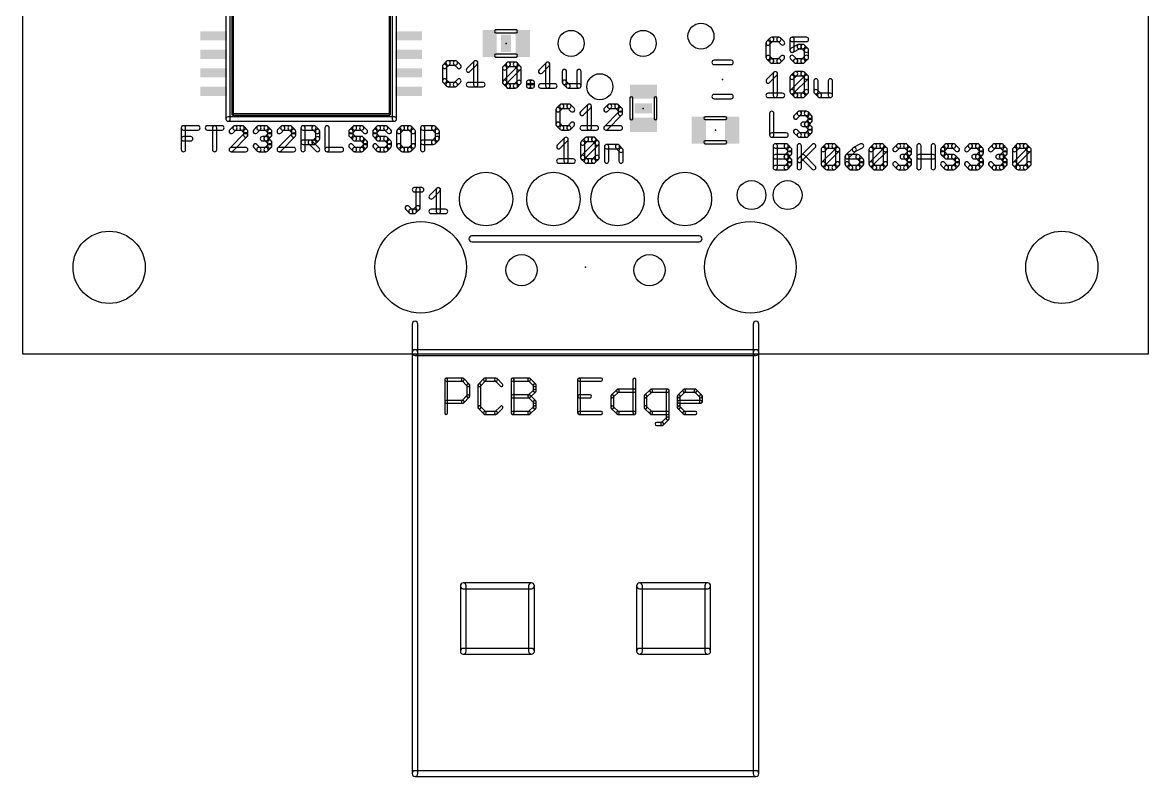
# Model space of a CAD drawing. Extents: x 0 to 39.6, y -14.9 to 59.9.
# Drawn here: x 0 to 39.62, y -14.85 to 11.65 of the extents above; entities that cross this region are included whole.
import ezdxf

# ---------------------------------------------------------------- set-up
doc = ezdxf.new("R2010")
doc.units = 0
for name, color, linetype in [('17', 82, 'CONTINUOUS'), ('18', 82, 'CONTINUOUS'), ('20', 7, 'CONTINUOUS'), ('21', 253, 'CONTINUOUS'), ('23', 7, 'CONTINUOUS'), ('25', 253, 'CONTINUOUS'), ('27', 253, 'CONTINUOUS'), ('51', 253, 'CONTINUOUS')]:
    doc.layers.add(name, color=color, linetype=linetype)

# ---------------------------------------------------------------- blocks, each defined once
blk = doc.blocks.new('RECT')
blk.add_solid([(-0.5, -0.5), (0.5, -0.5), (-0.5, 0.5), (0.5, 0.5)])
blk = doc.blocks.new('ROUNDP')
blk.add_circle((0, 0), 0.5)
blk = doc.blocks.new('ROUNDV')
blk.add_circle((0, 0), 0.5)

msp = doc.modelspace()

# ---------------------------------------------------------------- linework, layer by layer
at = {"layer": '20'}
for p, q in [((0, 59.944), (0, 0)), ((39.624, 0), (39.624, 59.944)), ((0, 0), (39.624, 0))]:
    msp.add_line(p, q, dxfattribs=at)
for centre, radius in [((3.048, 3.048), 1.27), ((36.576, 3.048), 1.27), ((17.562, 2.948), 0.55), ((22.062, 2.948), 0.55)]:
    msp.add_circle(centre, radius, dxfattribs=at)
at = {"layer": '21'}
for points in [[(7.3112, 8.262), (7.3112, 18.662, 1), (7.1588, 18.662), (7.1588, 8.262, 1)], [(13.0088, 18.662), (13.0088, 8.262, 1), (13.1612, 8.262), (13.1612, 18.662, 1)], [(24.338, 10.1758), (24.938, 10.1758, 1), (24.938, 10.3282), (24.338, 10.3282, 1)], [(24.338, 8.9758), (24.938, 8.9758, 1), (24.938, 9.1282), (24.338, 9.1282, 1)], [(13.085, 8.3382), (7.235, 8.3382, 1), (7.235, 8.1858), (13.085, 8.1858, 1)], [(23.812, 4.1496), (15.812, 4.1496, 1), (15.812, 3.9464), (23.812, 3.9464, 1)], [(13.9136, 0.048), (13.9136, 1.048, 1), (13.7104, 1.048), (13.7104, 0.048, 1)], [(25.9136, 0.048), (25.9136, 1.048, 1), (25.7104, 1.048), (25.7104, 0.048, 1)], [(13.812, -0.0536), (25.812, -0.0536, 1), (25.812, 0.1496), (13.812, 0.1496, 1)]]:
    msp.add_lwpolyline(points, format="xyb", close=True, dxfattribs=at)
at = {"layer": '23'}
for p in [(17.018, 10.922), (24.638, 9.652), (21.844, 8.636), (24.384, 7.874), (19.812, 3.048)]:
    msp.add_point(p, dxfattribs=at)
at = {"layer": '25'}
for points in [[(26.3114, 11.1162), (26.1843, 10.9891, 1), (26.2921, 10.8814), (26.4192, 11.0085, 1)], [(26.6195, 11.1386), (26.3653, 11.1386, 1), (26.3653, 10.9862), (26.6195, 10.9862, 1)], [(26.8005, 10.9891), (26.6734, 11.1162, 1), (26.5656, 11.0085), (26.6928, 10.8814, 1)], [(27.5886, 11.1386), (27.0802, 11.1386, 1), (27.0802, 10.9862), (27.5886, 10.9862, 1)], [(27.004, 11.0624), (27.004, 10.681, 1), (27.1564, 10.681), (27.1564, 11.0624, 1)], [(26.162, 10.9352), (26.162, 10.4268, 1), (26.3144, 10.4268), (26.3144, 10.9352, 1)], [(27.1142, 10.6129), (27.3685, 10.74, 1), (27.3003, 10.8763), (27.0461, 10.7492, 1)], [(27.3344, 10.7319), (27.4615, 10.7319, 1), (27.4615, 10.8843), (27.3344, 10.8843, 1)], [(27.4076, 10.7543), (27.5347, 10.6271, 1), (27.6425, 10.7349), (27.5154, 10.862, 1)], [(27.5124, 10.681), (27.5124, 10.4268, 1), (27.6648, 10.4268), (27.6648, 10.681, 1)], [(14.9247, 10.2907), (14.7976, 10.1636, 1), (14.9053, 10.0559), (15.0325, 10.183, 1)], [(15.2328, 10.3131), (14.9786, 10.3131, 1), (14.9786, 10.1607), (15.2328, 10.1607, 1)], [(15.4138, 10.1636), (15.2867, 10.2907, 1), (15.1789, 10.183), (15.306, 10.0559, 1)], [(15.7473, 9.9288), (16.0015, 10.183, 1), (15.8938, 10.2907), (15.6395, 10.0365, 1)], [(15.8714, 10.2369), (15.8714, 9.4742, 1), (16.0238, 9.4742), (16.0238, 10.2369, 1)], [(26.1843, 10.3729), (26.3114, 10.2458, 1), (26.4192, 10.3536), (26.2921, 10.4807, 1)], [(26.3653, 10.2235), (26.6195, 10.2235, 1), (26.6195, 10.3759), (26.3653, 10.3759, 1)], [(26.6734, 10.2458), (26.8005, 10.3729, 1), (26.6928, 10.4807), (26.5656, 10.3536, 1)], [(27.2612, 10.3536), (27.134, 10.4807, 1), (27.0263, 10.3729), (27.1534, 10.2458, 1)], [(27.4615, 10.3759), (27.2073, 10.3759, 1), (27.2073, 10.2235), (27.4615, 10.2235, 1)], [(27.5347, 10.4807), (27.4076, 10.3536, 1), (27.5154, 10.2458), (27.6425, 10.3729, 1)], [(14.7753, 10.1097), (14.7753, 9.6013, 1), (14.9277, 9.6013), (14.9277, 10.1097, 1)], [(14.7976, 9.5474), (14.9247, 9.4203, 1), (15.0325, 9.5281), (14.9053, 9.6552, 1)], [(14.9786, 9.398), (15.2328, 9.398, 1), (15.2328, 9.5504), (14.9786, 9.5504, 1)], [(15.2867, 9.4203), (15.4138, 9.5474, 1), (15.306, 9.6552), (15.1789, 9.5281, 1)], [(15.6934, 9.398), (16.2019, 9.398, 1), (16.2019, 9.5504), (15.6934, 9.5504, 1)], [(18.92, 8.7667), (18.7929, 8.6396, 1), (18.9007, 8.5319), (19.0278, 8.659, 1)], [(19.2281, 8.789), (18.9739, 8.789, 1), (18.9739, 8.6366), (19.2281, 8.6366, 1)], [(19.4091, 8.6396), (19.282, 8.7667, 1), (19.1742, 8.659), (19.3014, 8.5319, 1)], [(19.7426, 8.4048), (19.9969, 8.659, 1), (19.8891, 8.7667), (19.6349, 8.5125, 1)], [(19.8668, 8.7128), (19.8668, 7.9502, 1), (20.0192, 7.9502), (20.0192, 8.7128, 1)], [(20.604, 8.7667), (20.4768, 8.6396, 1), (20.5846, 8.5319), (20.7117, 8.659, 1)], [(20.9121, 8.789), (20.6578, 8.789, 1), (20.6578, 8.6366), (20.9121, 8.6366, 1)], [(21.093, 8.6396), (20.9659, 8.7667, 1), (20.8582, 8.659), (20.9853, 8.5319, 1)], [(18.7706, 8.5857), (18.7706, 8.0773, 1), (18.923, 8.0773), (18.923, 8.5857, 1)], [(20.5846, 7.8963), (21.093, 8.4048, 1), (20.9853, 8.5125), (20.4768, 8.0041, 1)], [(21.1154, 8.4586), (21.1154, 8.5857, 1), (20.963, 8.5857), (20.963, 8.4586, 1)], [(26.289, 8.4588), (26.289, 7.6962, 1), (26.4414, 7.6962), (26.4414, 8.4588, 1)], [(27.261, 8.2779), (27.3882, 8.405, 1), (27.2804, 8.5127), (27.1533, 8.3856, 1)], [(27.3343, 8.3826), (27.5885, 8.3826, 1), (27.5885, 8.5351), (27.3343, 8.5351, 1)], [(27.5346, 8.405), (27.6617, 8.2779, 1), (27.7695, 8.3856), (27.6424, 8.5127, 1)], [(27.6394, 8.3317), (27.6394, 8.2046, 1), (27.7918, 8.2046), (27.7918, 8.3317, 1)], [(18.7929, 8.0234), (18.92, 7.8963, 1), (19.0278, 8.0041), (18.9007, 8.1312, 1)], [(18.9739, 7.874), (19.2281, 7.874, 1), (19.2281, 8.0264), (18.9739, 8.0264, 1)], [(19.282, 7.8963), (19.4091, 8.0234, 1), (19.3014, 8.1312), (19.1742, 8.0041, 1)], [(19.6888, 7.874), (20.1972, 7.874, 1), (20.1972, 8.0264), (19.6888, 8.0264, 1)], [(21.0392, 8.0264), (20.5307, 8.0264, 1), (20.5307, 7.874), (21.0392, 7.874, 1)], [(27.5885, 8.1537), (27.4614, 8.1537, 1), (27.4614, 8.0013), (27.5885, 8.0013, 1)], [(27.6617, 8.2585), (27.5346, 8.1314, 1), (27.6424, 8.0236), (27.7695, 8.1508, 1)], [(27.5346, 8.0236), (27.6617, 7.8965, 1), (27.7695, 8.0043), (27.6424, 8.1314, 1)], [(27.6394, 7.9504), (27.6394, 7.8233, 1), (27.7918, 7.8233), (27.7918, 7.9504, 1)], [(26.3652, 7.62), (26.8736, 7.62, 1), (26.8736, 7.7724), (26.3652, 7.7724, 1)], [(27.3882, 7.7501), (27.261, 7.8772, 1), (27.1533, 7.7694), (27.2804, 7.6423, 1)], [(27.5885, 7.7724), (27.3343, 7.7724, 1), (27.3343, 7.62), (27.5885, 7.62, 1)], [(27.6617, 7.8772), (27.5346, 7.7501, 1), (27.6424, 7.6423), (27.7695, 7.7694, 1)], [(13.7925, 5.6982), (14.0467, 5.6982, 1), (14.0467, 5.8506), (13.7925, 5.8506, 1)], [(13.9958, 5.1389), (13.9958, 5.7744, 1), (13.8434, 5.7744), (13.8434, 5.1389, 1)], [(14.4341, 5.4664), (14.6883, 5.7206, 1), (14.5806, 5.8283), (14.3263, 5.5741, 1)], [(14.5582, 5.7744), (14.5582, 5.0118, 1), (14.7106, 5.0118), (14.7106, 5.7744, 1)], [(13.4844, 5.085), (13.6115, 4.9579, 1), (13.7193, 5.0657), (13.5921, 5.1928, 1)], [(13.8464, 4.9579), (13.9735, 5.085, 1), (13.8657, 5.1928), (13.7386, 5.0657, 1)], [(13.6654, 4.9356), (13.7925, 4.9356, 1), (13.7925, 5.088), (13.6654, 5.088, 1)], [(14.3802, 4.9356), (14.8887, 4.9356, 1), (14.8887, 5.088), (14.3802, 5.088, 1)]]:
    msp.add_lwpolyline(points, format="xyb", close=True, dxfattribs=at)
at = {"layer": '27'}
for points in [[(7.4224, 8.424), (7.4224, 18.5, 1), (7.3716, 18.5), (7.3716, 8.424, 1)], [(12.8976, 18.5), (12.8976, 8.424, 1), (12.9484, 8.424), (12.9484, 18.5, 1)], [(17.0206, 10.0051), (17.1477, 10.1322, 1), (17.0399, 10.2399), (16.9128, 10.1128, 1)], [(17.0429, 9.5505), (17.0429, 10.0589, 1), (16.8905, 10.0589), (16.8905, 9.5505, 1)], [(17.0206, 9.4966), (17.529, 10.0051, 1), (17.4213, 10.1128), (16.9128, 9.6044, 1)], [(17.0938, 10.1098), (17.348, 10.1098, 1), (17.348, 10.2622), (17.0938, 10.2622, 1)], [(17.2942, 10.1322), (17.4213, 10.0051, 1), (17.529, 10.1128), (17.4019, 10.2399, 1)], [(17.3989, 10.0589), (17.3989, 9.5505, 1), (17.5513, 9.5505), (17.5513, 10.0589, 1)], [(18.2835, 9.878), (18.5378, 10.1322, 1), (18.43, 10.2399), (18.1758, 9.9857, 1)], [(18.4077, 10.186), (18.4077, 9.4234, 1), (18.5601, 9.4234), (18.5601, 10.186, 1)], [(18.9954, 9.9318), (18.9954, 9.5505, 1), (19.1478, 9.5505), (19.1478, 9.9318, 1)], [(19.6563, 9.4234), (19.6563, 9.9318, 1), (19.5039, 9.9318), (19.5039, 9.4234, 1)], [(26.2921, 9.5478), (26.5463, 9.802, 1), (26.4385, 9.9097), (26.1843, 9.6555, 1)], [(26.4162, 9.8559), (26.4162, 9.0932, 1), (26.5686, 9.0932), (26.5686, 9.8559, 1)], [(27.134, 9.6749), (27.2612, 9.802, 1), (27.1534, 9.9097), (27.0263, 9.7826, 1)], [(27.2073, 9.7797), (27.4615, 9.7797, 1), (27.4615, 9.9321), (27.2073, 9.9321, 1)], [(27.4076, 9.802), (27.5347, 9.6749, 1), (27.6425, 9.7826), (27.5154, 9.9097, 1)], [(17.1477, 9.4773), (17.0206, 9.6044, 1), (16.9128, 9.4966), (17.0399, 9.3695, 1)], [(17.4213, 9.6044), (17.2942, 9.4773, 1), (17.4019, 9.3695), (17.529, 9.4966, 1)], [(17.8849, 9.4234), (17.8849, 9.5505, 1), (17.7325, 9.5505), (17.7325, 9.4234, 1)], [(17.8087, 9.4743), (17.9358, 9.4743, 1), (17.9358, 9.6267), (17.8087, 9.6267, 1)], [(17.8596, 9.5505), (17.8596, 9.4234, 1), (18.012, 9.4234), (18.012, 9.5505, 1)], [(19.0177, 9.4966), (19.1449, 9.3695, 1), (19.2526, 9.4773), (19.1255, 9.6044, 1)], [(27.1564, 9.2203), (27.1564, 9.7287, 1), (27.004, 9.7287), (27.004, 9.2203, 1)], [(27.134, 9.1664), (27.6425, 9.6749, 1), (27.5347, 9.7826), (27.0263, 9.2742, 1)], [(27.5124, 9.7287), (27.5124, 9.2203, 1), (27.6648, 9.2203), (27.6648, 9.7287, 1)], [(27.8459, 9.6016), (27.8459, 9.2203, 1), (27.9983, 9.2203), (27.9983, 9.6016, 1)], [(28.5068, 9.0932), (28.5068, 9.6016, 1), (28.3544, 9.6016), (28.3544, 9.0932, 1)], [(17.348, 9.4996), (17.0938, 9.4996, 1), (17.0938, 9.3472), (17.348, 9.3472, 1)], [(17.9358, 9.4996), (17.8087, 9.4996, 1), (17.8087, 9.3472), (17.9358, 9.3472, 1)], [(18.2297, 9.3472), (18.7381, 9.3472, 1), (18.7381, 9.4996), (18.2297, 9.4996, 1)], [(19.1987, 9.3472), (19.5801, 9.3472, 1), (19.5801, 9.4996), (19.1987, 9.4996, 1)], [(26.2382, 9.017), (26.7466, 9.017, 1), (26.7466, 9.1694), (26.2382, 9.1694, 1)], [(27.2612, 9.1471), (27.134, 9.2742, 1), (27.0263, 9.1664), (27.1534, 9.0393, 1)], [(27.4615, 9.1694), (27.2073, 9.1694, 1), (27.2073, 9.017), (27.4615, 9.017, 1)], [(27.5347, 9.2742), (27.4076, 9.1471, 1), (27.5154, 9.0393), (27.6425, 9.1664, 1)], [(27.8682, 9.1664), (27.9954, 9.0393, 1), (28.1031, 9.1471), (27.976, 9.2742, 1)], [(28.0492, 9.017), (28.4306, 9.017, 1), (28.4306, 9.1694), (28.0492, 9.1694, 1)], [(12.923, 8.4494), (7.397, 8.4494, 1), (7.397, 8.3986), (12.923, 8.3986, 1)], [(5.7404, 7.1882), (5.7404, 7.9508, 1), (5.588, 7.9508), (5.588, 7.1882, 1)], [(5.6642, 7.8746), (6.1726, 7.8746, 1), (6.1726, 8.027), (5.6642, 8.027, 1)], [(6.5062, 7.8746), (7.0146, 7.8746, 1), (7.0146, 8.027), (6.5062, 8.027, 1)], [(6.8366, 7.1882), (6.8366, 7.9508, 1), (6.6842, 7.9508), (6.6842, 7.1882, 1)], [(7.4214, 8.0047), (7.2942, 7.8776, 1), (7.402, 7.7699), (7.5291, 7.897, 1)], [(7.7295, 8.027), (7.4752, 8.027, 1), (7.4752, 7.8746), (7.7295, 7.8746, 1)], [(7.9104, 7.8776), (7.7833, 8.0047, 1), (7.6756, 7.897), (7.8027, 7.7699, 1)], [(8.244, 7.7699), (8.3711, 7.897, 1), (8.2633, 8.0047), (8.1362, 7.8776, 1)], [(8.3172, 7.8746), (8.5714, 7.8746, 1), (8.5714, 8.027), (8.3172, 8.027, 1)], [(8.5175, 7.897), (8.6446, 7.7699, 1), (8.7524, 7.8776), (8.6253, 8.0047, 1)], [(9.1053, 8.0047), (8.9782, 7.8776, 1), (9.0859, 7.7699), (9.2131, 7.897, 1)], [(9.4134, 8.027), (9.1592, 8.027, 1), (9.1592, 7.8746), (9.4134, 7.8746, 1)], [(9.5944, 7.8776), (9.4673, 8.0047, 1), (9.3595, 7.897), (9.4866, 7.7699, 1)], [(9.9502, 7.1882), (9.9502, 7.9508, 1), (9.7978, 7.9508), (9.7978, 7.1882, 1)], [(9.874, 7.8746), (10.2554, 7.8746, 1), (10.2554, 8.027), (9.874, 8.027, 1)], [(10.2015, 7.897), (10.3286, 7.7699, 1), (10.4363, 7.8776), (10.3092, 8.0047, 1)], [(10.6398, 7.9508), (10.6398, 7.1882, 1), (10.7922, 7.1882), (10.7922, 7.9508, 1)], [(11.6312, 8.0047), (11.5041, 7.8776, 1), (11.6118, 7.7699), (11.7389, 7.897, 1)], [(11.9393, 8.027), (11.6851, 8.027, 1), (11.6851, 7.8746), (11.9393, 7.8746, 1)], [(12.1203, 7.8776), (11.9932, 8.0047, 1), (11.8854, 7.897), (12.0125, 7.7699, 1)], [(12.4731, 8.0047), (12.346, 7.8776, 1), (12.4538, 7.7699), (12.5809, 7.897, 1)], [(12.7812, 8.027), (12.527, 8.027, 1), (12.527, 7.8746), (12.7812, 7.8746, 1)], [(12.9622, 7.8776), (12.8351, 8.0047, 1), (12.7274, 7.897), (12.8545, 7.7699, 1)], [(13.3151, 8.0047), (13.188, 7.8776, 1), (13.2958, 7.7699), (13.4229, 7.897, 1)], [(13.6232, 8.027), (13.369, 8.027, 1), (13.369, 7.8746), (13.6232, 7.8746, 1)], [(13.8042, 7.8776), (13.6771, 8.0047, 1), (13.5693, 7.897), (13.6964, 7.7699, 1)], [(14.1601, 7.1882), (14.1601, 7.9508, 1), (14.0077, 7.9508), (14.0077, 7.1882, 1)], [(14.0839, 7.8746), (14.4652, 7.8746, 1), (14.4652, 8.027), (14.0839, 8.027, 1)], [(14.4113, 7.897), (14.5384, 7.7699, 1), (14.6462, 7.8776), (14.5191, 8.0047, 1)], [(5.6642, 7.4933), (5.9184, 7.4933, 1), (5.9184, 7.6457), (5.6642, 7.6457, 1)], [(7.402, 7.1343), (7.9104, 7.6428, 1), (7.8027, 7.7505), (7.2942, 7.2421, 1)], [(7.9328, 7.6966), (7.9328, 7.8237, 1), (7.7804, 7.8237), (7.7804, 7.6966, 1)], [(8.5714, 7.6457), (8.4443, 7.6457, 1), (8.4443, 7.4933), (8.5714, 7.4933, 1)], [(8.6446, 7.7505), (8.5175, 7.6234, 1), (8.6253, 7.5156), (8.7524, 7.6428, 1)], [(8.5175, 7.5156), (8.6446, 7.3885, 1), (8.7524, 7.4963), (8.6253, 7.6234, 1)], [(8.6223, 7.8237), (8.6223, 7.6966, 1), (8.7747, 7.6966), (8.7747, 7.8237, 1)], [(9.0859, 7.1343), (9.5944, 7.6428, 1), (9.4866, 7.7505), (8.9782, 7.2421, 1)], [(9.6167, 7.6966), (9.6167, 7.8237, 1), (9.4643, 7.8237), (9.4643, 7.6966, 1)], [(10.3286, 7.6234), (10.2015, 7.4963, 1), (10.3092, 7.3885), (10.4363, 7.5156, 1)], [(10.3063, 7.8237), (10.3063, 7.5695, 1), (10.4587, 7.5695), (10.4587, 7.8237, 1)], [(11.4818, 7.8237), (11.4818, 7.6966, 1), (11.6342, 7.6966), (11.6342, 7.8237, 1)], [(11.5041, 7.6428), (11.6312, 7.5156, 1), (11.7389, 7.6234), (11.6118, 7.7505, 1)], [(11.6851, 7.4933), (11.9393, 7.4933, 1), (11.9393, 7.6457), (11.6851, 7.6457, 1)], [(11.8854, 7.5156), (12.0125, 7.3885, 1), (12.1203, 7.4963), (11.9932, 7.6234, 1)], [(12.3237, 7.8237), (12.3237, 7.6966, 1), (12.4761, 7.6966), (12.4761, 7.8237, 1)], [(12.346, 7.6428), (12.4731, 7.5156, 1), (12.5809, 7.6234), (12.4538, 7.7505, 1)], [(12.527, 7.4933), (12.7812, 7.4933, 1), (12.7812, 7.6457), (12.527, 7.6457, 1)], [(12.7274, 7.5156), (12.8545, 7.3885, 1), (12.9622, 7.4963), (12.8351, 7.6234, 1)], [(13.1657, 7.8237), (13.1657, 7.3153, 1), (13.3181, 7.3153), (13.3181, 7.8237, 1)], [(13.8265, 7.3153), (13.8265, 7.8237, 1), (13.6741, 7.8237), (13.6741, 7.3153, 1)], [(14.5384, 7.6234), (14.4113, 7.4963, 1), (14.5191, 7.3885), (14.6462, 7.5156, 1)], [(14.5161, 7.8237), (14.5161, 7.5695, 1), (14.6685, 7.5695), (14.6685, 7.8237, 1)], [(18.9261, 7.2364), (19.1803, 7.4906, 1), (19.0725, 7.5983), (18.8183, 7.3441, 1)], [(19.0502, 7.5445), (19.0502, 6.7818, 1), (19.2026, 6.7818), (19.2026, 7.5445, 1)], [(19.768, 7.3635), (19.8952, 7.4906, 1), (19.7874, 7.5983), (19.6603, 7.4712, 1)], [(19.8413, 7.4683), (20.0955, 7.4683, 1), (20.0955, 7.6207), (19.8413, 7.6207, 1)], [(20.0416, 7.4906), (20.1687, 7.3635, 1), (20.2765, 7.4712), (20.1494, 7.5983, 1)], [(7.8566, 7.2644), (7.3481, 7.2644, 1), (7.3481, 7.112), (7.8566, 7.112, 1)], [(8.3711, 7.2421), (8.244, 7.3692, 1), (8.1362, 7.2614), (8.2633, 7.1343, 1)], [(8.5714, 7.2644), (8.3172, 7.2644, 1), (8.3172, 7.112), (8.5714, 7.112, 1)], [(8.6447, 7.3692), (8.5175, 7.2421, 1), (8.6253, 7.1343), (8.7524, 7.2614, 1)], [(8.6223, 7.4424), (8.6223, 7.3153, 1), (8.7747, 7.3153), (8.7747, 7.4424, 1)], [(9.5405, 7.2644), (9.0321, 7.2644, 1), (9.0321, 7.112), (9.5405, 7.112, 1)], [(10.2554, 7.5186), (9.874, 7.5186, 1), (9.874, 7.3662), (10.2554, 7.3662, 1)], [(10.0744, 7.3885), (10.3286, 7.1343, 1), (10.4363, 7.2421), (10.1821, 7.4963, 1)], [(10.716, 7.112), (11.2244, 7.112, 1), (11.2244, 7.2644), (10.716, 7.2644, 1)], [(11.7389, 7.2421), (11.6118, 7.3692, 1), (11.5041, 7.2614), (11.6312, 7.1343, 1)], [(11.9393, 7.2644), (11.6851, 7.2644, 1), (11.6851, 7.112), (11.9393, 7.112, 1)], [(12.0125, 7.3692), (11.8854, 7.2421, 1), (11.9932, 7.1343), (12.1203, 7.2614, 1)], [(11.9902, 7.4424), (11.9902, 7.3153, 1), (12.1426, 7.3153), (12.1426, 7.4424, 1)], [(12.5809, 7.2421), (12.4538, 7.3692, 1), (12.346, 7.2614), (12.4731, 7.1343, 1)], [(12.7812, 7.2644), (12.527, 7.2644, 1), (12.527, 7.112), (12.7812, 7.112, 1)], [(12.8545, 7.3692), (12.7274, 7.2421, 1), (12.8351, 7.1343), (12.9622, 7.2614, 1)], [(12.8322, 7.4424), (12.8322, 7.3153, 1), (12.9846, 7.3153), (12.9846, 7.4424, 1)], [(13.188, 7.2614), (13.3151, 7.1343, 1), (13.4229, 7.2421), (13.2958, 7.3692, 1)], [(13.369, 7.112), (13.6232, 7.112, 1), (13.6232, 7.2644), (13.369, 7.2644, 1)], [(13.6771, 7.1343), (13.8042, 7.2614, 1), (13.6964, 7.3692), (13.5693, 7.2421, 1)], [(14.4652, 7.5186), (14.0839, 7.5186, 1), (14.0839, 7.3662), (14.4652, 7.3662, 1)], [(19.7904, 6.9089), (19.7904, 7.4173, 1), (19.638, 7.4173), (19.638, 6.9089, 1)], [(19.768, 6.855), (20.2765, 7.3635, 1), (20.1687, 7.4712), (19.6603, 6.9628, 1)], [(20.1464, 7.4173), (20.1464, 6.9089, 1), (20.2988, 6.9089), (20.2988, 7.4173, 1)], [(20.6323, 6.7818), (20.6323, 7.2902, 1), (20.4799, 7.2902), (20.4799, 6.7818, 1)], [(20.5561, 7.214), (20.9375, 7.214, 1), (20.9375, 7.3664), (20.5561, 7.3664, 1)], [(20.8836, 7.2364), (21.0107, 7.1092, 1), (21.1184, 7.217), (20.9913, 7.3441, 1)], [(20.9884, 7.1631), (20.9884, 6.7818, 1), (21.1408, 6.7818), (21.1408, 7.1631, 1)], [(26.5684, 6.5532), (26.5684, 7.3159, 1), (26.416, 7.3159), (26.416, 6.5532, 1)], [(26.4922, 7.2397), (26.8735, 7.2397, 1), (26.8735, 7.3921), (26.4922, 7.3921, 1)], [(26.8196, 7.262), (26.9468, 7.1349, 1), (27.0545, 7.2426), (26.9274, 7.3697, 1)], [(26.9468, 7.1155), (26.8196, 6.9884, 1), (26.9274, 6.8806), (27.0545, 7.0078, 1)], [(26.9244, 7.1887), (26.9244, 7.0616, 1), (27.0768, 7.0616), (27.0768, 7.1887, 1)], [(27.258, 7.3159), (27.258, 6.5532, 1), (27.4104, 6.5532), (27.4104, 7.3159, 1)], [(27.388, 6.7535), (27.8965, 7.262, 1), (27.7887, 7.3697), (27.2803, 6.8613, 1)], [(28.23, 7.1349), (28.3571, 7.262, 1), (28.2494, 7.3697), (28.1222, 7.2426, 1)], [(28.2523, 6.6803), (28.2523, 7.1887, 1), (28.0999, 7.1887), (28.0999, 6.6803, 1)], [(28.23, 6.6264), (28.7384, 7.1349, 1), (28.6307, 7.2426), (28.1222, 6.7342, 1)], [(28.3032, 7.2397), (28.5575, 7.2397, 1), (28.5575, 7.3921), (28.3032, 7.3921, 1)], [(28.5036, 7.262), (28.6307, 7.1349, 1), (28.7384, 7.2426), (28.6113, 7.3697, 1)], [(28.6084, 7.1887), (28.6084, 6.6803, 1), (28.7608, 6.6803), (28.7608, 7.1887, 1)], [(29.2184, 7.2426), (28.9642, 6.9884, 1), (29.072, 6.8806), (29.3262, 7.1349, 1)], [(29.4925, 7.384), (29.2382, 7.2569, 1), (29.3064, 7.1206), (29.5606, 7.2477, 1)], [(29.9139, 7.1349), (30.0411, 7.262, 1), (29.9333, 7.3697), (29.8062, 7.2426, 1)], [(29.9363, 6.6803), (29.9363, 7.1887, 1), (29.7839, 7.1887), (29.7839, 6.6803, 1)], [(29.9139, 6.6264), (30.4224, 7.1349, 1), (30.3146, 7.2426), (29.8062, 6.7342, 1)], [(29.9872, 7.2397), (30.2414, 7.2397, 1), (30.2414, 7.3921), (29.9872, 7.3921, 1)], [(30.1875, 7.262), (30.3146, 7.1349, 1), (30.4224, 7.2426), (30.2953, 7.3697, 1)], [(30.2923, 7.1887), (30.2923, 6.6803, 1), (30.4447, 6.6803), (30.4447, 7.1887, 1)], [(30.7559, 7.1349), (30.883, 7.262, 1), (30.7753, 7.3697), (30.6481, 7.2426, 1)], [(30.8291, 7.2397), (31.0834, 7.2397, 1), (31.0834, 7.3921), (30.8291, 7.3921, 1)], [(31.0295, 7.262), (31.1566, 7.1349, 1), (31.2643, 7.2426), (31.1372, 7.3697, 1)], [(31.1566, 7.1155), (31.0295, 6.9884, 1), (31.1372, 6.8806), (31.2643, 7.0078, 1)], [(31.1343, 7.1887), (31.1343, 7.0616, 1), (31.2867, 7.0616), (31.2867, 7.1887, 1)], [(31.6202, 6.5532), (31.6202, 7.3159, 1), (31.4678, 7.3159), (31.4678, 6.5532, 1)], [(31.9762, 7.3159), (31.9762, 6.5532, 1), (32.1286, 6.5532), (32.1286, 7.3159, 1)], [(32.4592, 7.3697), (32.3321, 7.2426, 1), (32.4398, 7.1349), (32.5669, 7.262, 1)], [(32.3098, 7.1887), (32.3098, 7.0616, 1), (32.4622, 7.0616), (32.4622, 7.1887, 1)], [(32.3321, 7.0078), (32.4592, 6.8806, 1), (32.5669, 6.9884), (32.4398, 7.1155, 1)], [(32.7673, 7.3921), (32.5131, 7.3921, 1), (32.5131, 7.2397), (32.7673, 7.2397, 1)], [(32.9483, 7.2426), (32.8212, 7.3697, 1), (32.7134, 7.262), (32.8405, 7.1349, 1)], [(33.2818, 7.1349), (33.4089, 7.262, 1), (33.3011, 7.3697), (33.174, 7.2426, 1)], [(33.355, 7.2397), (33.6093, 7.2397, 1), (33.6093, 7.3921), (33.355, 7.3921, 1)], [(33.5554, 7.262), (33.6825, 7.1349, 1), (33.7902, 7.2426), (33.6631, 7.3697, 1)], [(33.6825, 7.1155), (33.5554, 6.9884, 1), (33.6631, 6.8806), (33.7902, 7.0078, 1)], [(33.6602, 7.1887), (33.6602, 7.0616, 1), (33.8126, 7.0616), (33.8126, 7.1887, 1)], [(34.1238, 7.1349), (34.2509, 7.262, 1), (34.1431, 7.3697), (34.016, 7.2426, 1)], [(34.197, 7.2397), (34.4512, 7.2397, 1), (34.4512, 7.3921), (34.197, 7.3921, 1)], [(34.3973, 7.262), (34.5244, 7.1349, 1), (34.6322, 7.2426), (34.5051, 7.3697, 1)], [(34.5244, 7.1155), (34.3973, 6.9884, 1), (34.5051, 6.8806), (34.6322, 7.0078, 1)], [(34.5021, 7.1887), (34.5021, 7.0616, 1), (34.6545, 7.0616), (34.6545, 7.1887, 1)], [(34.9657, 7.1349), (35.0928, 7.262, 1), (34.9851, 7.3697), (34.858, 7.2426, 1)], [(34.9881, 6.6803), (34.9881, 7.1887, 1), (34.8357, 7.1887), (34.8357, 6.6803, 1)], [(34.9657, 6.6264), (35.4742, 7.1349, 1), (35.3664, 7.2426), (34.858, 6.7342, 1)], [(35.039, 7.2397), (35.2932, 7.2397, 1), (35.2932, 7.3921), (35.039, 7.3921, 1)], [(35.2393, 7.262), (35.3664, 7.1349, 1), (35.4742, 7.2426), (35.3471, 7.3697, 1)], [(35.3441, 7.1887), (35.3441, 6.6803, 1), (35.4965, 6.6803), (35.4965, 7.1887, 1)], [(18.8722, 6.7056), (19.3806, 6.7056, 1), (19.3806, 6.858), (18.8722, 6.858, 1)], [(19.8952, 6.8357), (19.768, 6.9628, 1), (19.6603, 6.855), (19.7874, 6.7279, 1)], [(20.0955, 6.858), (19.8413, 6.858, 1), (19.8413, 6.7056), (20.0955, 6.7056, 1)], [(20.1687, 6.9628), (20.0416, 6.8357, 1), (20.1494, 6.7279), (20.2765, 6.855, 1)], [(26.4922, 6.8583), (26.8735, 6.8583, 1), (26.8735, 7.0107), (26.4922, 7.0107, 1)], [(26.8196, 6.8806), (26.9468, 6.7535, 1), (27.0545, 6.8613), (26.9274, 6.9884, 1)], [(26.9468, 6.7342), (26.8196, 6.6071, 1), (26.9274, 6.4993), (27.0545, 6.6264, 1)], [(26.9244, 6.8074), (26.9244, 6.6803, 1), (27.0768, 6.6803), (27.0768, 6.8074, 1)], [(27.4074, 6.8806), (27.7887, 6.4993, 1), (27.8965, 6.6071), (27.5152, 6.9884, 1)], [(28.3571, 6.6071), (28.23, 6.7342, 1), (28.1222, 6.6264), (28.2494, 6.4993, 1)], [(28.6307, 6.7342), (28.5036, 6.6071, 1), (28.6113, 6.4993), (28.7384, 6.6264, 1)], [(28.9419, 6.9345), (28.9419, 6.6803, 1), (29.0943, 6.6803), (29.0943, 6.9345, 1)], [(29.3994, 7.0107), (29.0181, 7.0107, 1), (29.0181, 6.8583), (29.3994, 6.8583, 1)], [(28.9642, 6.6264), (29.0913, 6.4993, 1), (29.1991, 6.6071), (29.072, 6.7342, 1)], [(29.5804, 6.8613), (29.4533, 6.9884, 1), (29.3455, 6.8806), (29.4726, 6.7535, 1)], [(29.4533, 6.4993), (29.5804, 6.6264, 1), (29.4727, 6.7342), (29.3455, 6.6071, 1)], [(29.6027, 6.6803), (29.6027, 6.8074, 1), (29.4503, 6.8074), (29.4503, 6.6803, 1)], [(30.0411, 6.6071), (29.9139, 6.7342, 1), (29.8062, 6.6264), (29.9333, 6.4993, 1)], [(30.3146, 6.7342), (30.1875, 6.6071, 1), (30.2953, 6.4993), (30.4224, 6.6264, 1)], [(30.883, 6.6071), (30.7559, 6.7342, 1), (30.6481, 6.6264), (30.7753, 6.4993, 1)], [(31.0834, 7.0107), (30.9562, 7.0107, 1), (30.9562, 6.8583), (31.0834, 6.8583, 1)], [(31.0295, 6.8806), (31.1566, 6.7535, 1), (31.2643, 6.8613), (31.1372, 6.9884, 1)], [(31.1566, 6.7342), (31.0295, 6.6071, 1), (31.1372, 6.4993), (31.2643, 6.6264, 1)], [(31.1343, 6.8074), (31.1343, 6.6803, 1), (31.2867, 6.6803), (31.2867, 6.8074, 1)], [(31.544, 6.8583), (32.0524, 6.8583, 1), (32.0524, 7.0107), (31.544, 7.0107, 1)], [(32.5669, 6.6071), (32.4398, 6.7342, 1), (32.3321, 6.6264), (32.4592, 6.4993, 1)], [(32.5131, 6.8583), (32.7673, 6.8583, 1), (32.7673, 7.0107), (32.5131, 7.0107, 1)], [(32.7134, 6.8806), (32.8405, 6.7535, 1), (32.9483, 6.8613), (32.8212, 6.9884, 1)], [(32.8405, 6.7342), (32.7134, 6.6071, 1), (32.8212, 6.4993), (32.9483, 6.6264, 1)], [(32.8182, 6.8074), (32.8182, 6.6803, 1), (32.9706, 6.6803), (32.9706, 6.8074, 1)], [(33.4089, 6.6071), (33.2818, 6.7342, 1), (33.174, 6.6264), (33.3011, 6.4993, 1)], [(33.6093, 7.0107), (33.4821, 7.0107, 1), (33.4821, 6.8583), (33.6093, 6.8583, 1)], [(33.5554, 6.8806), (33.6825, 6.7535, 1), (33.7902, 6.8613), (33.6631, 6.9884, 1)], [(33.6825, 6.7342), (33.5554, 6.6071, 1), (33.6631, 6.4993), (33.7902, 6.6264, 1)], [(33.6602, 6.8074), (33.6602, 6.6803, 1), (33.8126, 6.6803), (33.8126, 6.8074, 1)], [(34.2509, 6.6071), (34.1238, 6.7342, 1), (34.016, 6.6264), (34.1431, 6.4993, 1)], [(34.4512, 7.0107), (34.3241, 7.0107, 1), (34.3241, 6.8583), (34.4512, 6.8583, 1)], [(34.3973, 6.8806), (34.5244, 6.7535, 1), (34.6322, 6.8613), (34.5051, 6.9884, 1)], [(34.5244, 6.7342), (34.3973, 6.6071, 1), (34.5051, 6.4993), (34.6322, 6.6264, 1)], [(34.5021, 6.8074), (34.5021, 6.6803, 1), (34.6545, 6.6803), (34.6545, 6.8074, 1)], [(35.0928, 6.6071), (34.9657, 6.7342, 1), (34.858, 6.6264), (34.9851, 6.4993, 1)], [(35.3664, 6.7342), (35.2393, 6.6071, 1), (35.3471, 6.4993), (35.4742, 6.6264, 1)], [(26.8735, 6.6294), (26.4922, 6.6294, 1), (26.4922, 6.477), (26.8735, 6.477, 1)], [(28.5575, 6.6294), (28.3032, 6.6294, 1), (28.3032, 6.477), (28.5575, 6.477, 1)], [(29.1452, 6.477), (29.3994, 6.477, 1), (29.3994, 6.6294), (29.1452, 6.6294, 1)], [(30.2414, 6.6294), (29.9872, 6.6294, 1), (29.9872, 6.477), (30.2414, 6.477, 1)], [(31.0834, 6.6294), (30.8291, 6.6294, 1), (30.8291, 6.477), (31.0834, 6.477, 1)], [(32.7673, 6.6294), (32.5131, 6.6294, 1), (32.5131, 6.477), (32.7673, 6.477, 1)], [(33.6093, 6.6294), (33.355, 6.6294, 1), (33.355, 6.477), (33.6093, 6.477, 1)], [(34.4512, 6.6294), (34.197, 6.6294, 1), (34.197, 6.477), (34.4512, 6.477, 1)], [(35.2932, 6.6294), (35.039, 6.6294, 1), (35.039, 6.477), (35.2932, 6.477, 1)]]:
    msp.add_lwpolyline(points, format="xyb", close=True, dxfattribs=at)
at = {"layer": '51'}
for points in [[(17.374, 11.3918), (16.662, 11.3918, 1), (16.662, 11.2902), (17.374, 11.2902, 1)], [(17.374, 10.5408), (16.662, 10.5408, 1), (16.662, 10.4392), (17.374, 10.4392, 1)], [(21.3742, 8.992), (21.3742, 8.28, 1), (21.4758, 8.28), (21.4758, 8.992, 1)], [(22.2252, 8.992), (22.2252, 8.28, 1), (22.3268, 8.28), (22.3268, 8.992, 1)], [(24.74, 8.3438), (24.028, 8.3438, 1), (24.028, 8.2422), (24.74, 8.2422, 1)], [(24.74, 7.4928), (24.028, 7.4928, 1), (24.028, 7.3912), (24.74, 7.3912, 1)], [(13.7104, 0.048), (13.7104, -14.752, 1), (13.9136, -14.752), (13.9136, 0.048, 1)], [(25.7104, 0.048), (25.7104, -14.752, 1), (25.9136, -14.752), (25.9136, 0.048, 1)], [(14.9584, -2.0712), (14.9584, -0.9018, 1), (14.8568, -0.9018), (14.8568, -2.0712, 1)], [(14.9076, -0.9526), (15.4923, -0.9526, 1), (15.4923, -0.851), (14.9076, -0.851, 1)], [(15.4564, -0.9377), (15.6513, -1.1326, 1), (15.7231, -1.0608), (15.5282, -0.8659, 1)], [(15.6364, -1.0967), (15.6364, -1.4865, 1), (15.738, -1.4865), (15.738, -1.0967, 1)], [(16.236, -0.8659), (16.0411, -1.0608, 1), (16.1129, -1.1326), (16.3078, -0.9377, 1)], [(16.0262, -1.0967), (16.0262, -1.8763, 1), (16.1278, -1.8763), (16.1278, -1.0967, 1)], [(16.6617, -0.851), (16.2719, -0.851, 1), (16.2719, -0.9526), (16.6617, -0.9526, 1)], [(16.8925, -1.0608), (16.6976, -0.8659, 1), (16.6258, -0.9377), (16.8207, -1.1326, 1)], [(17.2972, -2.0712), (17.2972, -0.9018, 1), (17.1956, -0.9018), (17.1956, -2.0712, 1)], [(17.2464, -0.9526), (17.8311, -0.9526, 1), (17.8311, -0.851), (17.2464, -0.851, 1)], [(17.7952, -0.9377), (17.9901, -1.1326, 1), (18.0619, -1.0608), (17.867, -0.8659, 1)], [(17.9752, -1.0967), (17.9752, -1.2916, 1), (18.0768, -1.2916), (18.0768, -1.0967, 1)], [(20.3648, -0.851), (19.5852, -0.851, 1), (19.5852, -0.9526), (20.3648, -0.9526, 1)], [(19.5344, -0.9018), (19.5344, -2.0712, 1), (19.636, -2.0712), (19.636, -0.9018, 1)], [(21.4834, -0.9018), (21.4834, -2.0712, 1), (21.585, -2.0712), (21.585, -0.9018, 1)], [(15.6513, -1.4506), (15.4564, -1.6455, 1), (15.5282, -1.7173), (15.7231, -1.5224, 1)], [(17.2464, -1.5373), (17.8311, -1.5373, 1), (17.8311, -1.4357), (17.2464, -1.4357, 1)], [(17.9901, -1.2557), (17.7952, -1.4506, 1), (17.867, -1.5224), (18.0619, -1.3275, 1)], [(17.7952, -1.5224), (17.9901, -1.7173, 1), (18.0619, -1.6455), (17.867, -1.4506, 1)], [(19.5852, -1.5373), (19.975, -1.5373, 1), (19.975, -1.4357), (19.5852, -1.4357, 1)], [(20.7905, -1.5224), (20.9854, -1.3275, 1), (20.9136, -1.2557), (20.7187, -1.4506, 1)], [(20.8054, -1.8763), (20.8054, -1.4865, 1), (20.7038, -1.4865), (20.7038, -1.8763, 1)], [(20.9495, -1.3424), (21.5342, -1.3424, 1), (21.5342, -1.2408), (20.9495, -1.2408, 1)], [(22.083, -1.2557), (21.8881, -1.4506, 1), (21.9599, -1.5224), (22.1548, -1.3275, 1)], [(21.8732, -1.4865), (21.8732, -1.8763, 1), (21.9748, -1.8763), (21.9748, -1.4865, 1)], [(22.7036, -1.2408), (22.1189, -1.2408, 1), (22.1189, -1.3424), (22.7036, -1.3424, 1)], [(22.7544, -2.2661), (22.7544, -1.2916, 1), (22.6528, -1.2916), (22.6528, -2.2661, 1)], [(23.1293, -1.5224), (23.3242, -1.3275, 1), (23.2524, -1.2557), (23.0575, -1.4506, 1)], [(23.1442, -1.8763), (23.1442, -1.4865, 1), (23.0426, -1.4865), (23.0426, -1.8763, 1)], [(23.2883, -1.3424), (23.6781, -1.3424, 1), (23.6781, -1.2408), (23.2883, -1.2408, 1)], [(23.6422, -1.3275), (23.8371, -1.5224, 1), (23.9089, -1.4506), (23.714, -1.2557, 1)], [(23.8222, -1.4865), (23.8222, -1.6814, 1), (23.9238, -1.6814), (23.9238, -1.4865, 1)], [(15.4923, -1.6306), (14.9076, -1.6306, 1), (14.9076, -1.7322), (15.4923, -1.7322, 1)], [(16.0411, -1.9122), (16.236, -2.1071, 1), (16.3078, -2.0353), (16.1129, -1.8404, 1)], [(16.6976, -2.1071), (16.8925, -1.9122, 1), (16.8207, -1.8404), (16.6258, -2.0353, 1)], [(17.9901, -1.8404), (17.7952, -2.0353, 1), (17.867, -2.1071), (18.0619, -1.9122, 1)], [(17.9752, -1.6814), (17.9752, -1.8763, 1), (18.0768, -1.8763), (18.0768, -1.6814, 1)], [(20.9854, -2.0353), (20.7905, -1.8404, 1), (20.7187, -1.9122), (20.9136, -2.1071, 1)], [(21.8881, -1.9122), (22.083, -2.1071, 1), (22.1548, -2.0353), (21.9599, -1.8404, 1)], [(23.873, -1.6306), (23.0934, -1.6306, 1), (23.0934, -1.7322), (23.873, -1.7322, 1)], [(23.3242, -2.0353), (23.1293, -1.8404, 1), (23.0575, -1.9122), (23.2524, -2.1071, 1)], [(16.2719, -2.122), (16.6617, -2.122, 1), (16.6617, -2.0204), (16.2719, -2.0204, 1)], [(17.8311, -2.0204), (17.2464, -2.0204, 1), (17.2464, -2.122), (17.8311, -2.122, 1)], [(19.5852, -2.122), (20.3648, -2.122, 1), (20.3648, -2.0204), (19.5852, -2.0204, 1)], [(21.5342, -2.0204), (20.9495, -2.0204, 1), (20.9495, -2.122), (21.5342, -2.122, 1)], [(22.1189, -2.122), (22.7036, -2.122, 1), (22.7036, -2.0204), (22.1189, -2.0204, 1)], [(22.5446, -2.4969), (22.7395, -2.302, 1), (22.6677, -2.2302), (22.4728, -2.4251, 1)], [(23.6781, -2.0204), (23.2883, -2.0204, 1), (23.2883, -2.122), (23.6781, -2.122, 1)], [(22.3138, -2.5118), (22.5087, -2.5118, 1), (22.5087, -2.4102), (22.3138, -2.4102, 1)], [(17.912, -8.0504), (15.512, -8.0504, 1), (15.512, -8.2536), (17.912, -8.2536, 1)], [(15.4104, -8.152), (15.4104, -10.452, 1), (15.6136, -10.452), (15.6136, -8.152, 1)], [(18.0136, -10.452), (18.0136, -8.152, 1), (17.8104, -8.152), (17.8104, -10.452, 1)], [(24.112, -8.0504), (21.712, -8.0504, 1), (21.712, -8.2536), (24.112, -8.2536, 1)], [(21.6104, -8.152), (21.6104, -10.452, 1), (21.8136, -10.452), (21.8136, -8.152, 1)], [(24.2136, -10.452), (24.2136, -8.152, 1), (24.0104, -8.152), (24.0104, -10.452, 1)], [(15.512, -10.5536), (17.912, -10.5536, 1), (17.912, -10.3504), (15.512, -10.3504, 1)], [(21.712, -10.5536), (24.112, -10.5536, 1), (24.112, -10.3504), (21.712, -10.3504, 1)], [(13.812, -14.8536), (25.812, -14.8536, 1), (25.812, -14.6504), (13.812, -14.6504, 1)]]:
    msp.add_lwpolyline(points, format="xyb", close=True, dxfattribs=at)

# ---------------------------------------------------------------- block references
at = {"layer": '17'}
for p, xscale, yscale in [((16.312, 5.448), 1.8796, 1.8796), ((16.312, 5.448), 1.8796, 1.8796), ((18.685, 5.448), 1.8796, 1.8796), ((18.685, 5.448), 1.8796, 1.8796), ((20.939, 5.448), 1.8796, 1.8796), ((20.939, 5.448), 1.8796, 1.8796), ((23.312, 5.448), 1.8796, 1.8796), ((23.312, 5.448), 1.8796, 1.8796), ((14.012, 3.048), 3.216, 3.216), ((14.012, 3.048), 3.216, 3.216), ((25.612, 3.048), 3.216, 3.216), ((25.612, 3.048), 3.216, 3.216)]:
    msp.add_blockref('ROUNDP', p, dxfattribs=dict(at, xscale=xscale, yscale=yscale))
at = {"layer": '18'}
for p, xscale, yscale in [((23.876, 11.176), 0.9144, 0.9144), ((19.304, 10.922), 0.9144, 0.9144), ((21.844, 10.922), 0.9144, 0.9144), ((20.32, 9.398), 0.9144, 0.9144), ((25.654, 5.588), 1.016, 1.016), ((26.924, 5.588), 1.016, 1.016)]:
    msp.add_blockref('ROUNDV', p, dxfattribs=dict(at, xscale=xscale, yscale=yscale))
at = {"layer": '21', "xscale": 0.3556, "yscale": 0.6096}
for p, rotation in [((17.018, 10.922), 180), ((21.844, 8.636), 270)]:
    msp.add_blockref('RECT', p, dxfattribs=dict(at, rotation=rotation))
at = {"layer": '51'}
for p, xscale, yscale, rotation in [((6.7272, 11.187), 0.325, 0.9344, 270), ((13.5928, 11.187), 0.325, 0.9344, 270), ((16.4378, 10.9169), 0.5001, 0.95, 180), ((17.6061, 10.9169), 0.5001, 0.95, 180), ((6.7272, 10.537), 0.325, 0.9344, 270), ((13.5928, 10.537), 0.325, 0.9344, 270), ((6.7272, 9.887), 0.325, 0.9344, 270), ((13.5928, 9.887), 0.325, 0.9344, 270), ((6.7272, 9.237), 0.325, 0.9344, 270), ((13.5928, 9.237), 0.325, 0.9344, 270), ((21.8491, 9.2241), 0.5001, 0.95, 270), ((23.8038, 7.8689), 0.5001, 0.95, 180), ((24.9722, 7.8689), 0.5001, 0.95, 180), ((21.8491, 8.0557), 0.5001, 0.95, 270)]:
    msp.add_blockref('RECT', p, dxfattribs=dict(at, xscale=xscale, yscale=yscale, rotation=rotation))

doc.saveas('drawing.dxf')
